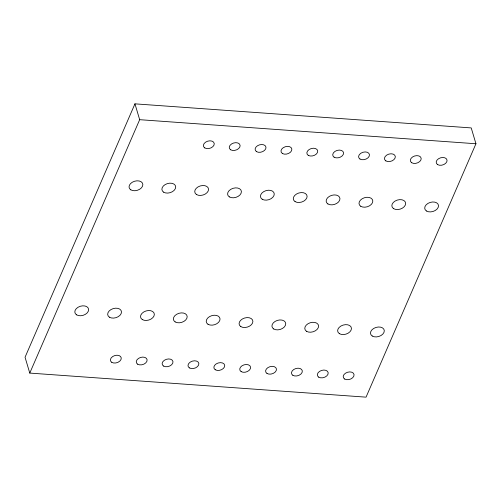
<?xml version="1.0" encoding="UTF-8"?>
<svg xmlns="http://www.w3.org/2000/svg" width="501" height="501" viewBox="0 0 501 501"><rect width="100%" height="100%" fill="white"/><g stroke="black" fill="none" stroke-linecap="round" stroke-linejoin="round"><path stroke-width="0.75" d="M134.951 103.845L25.05 357.244L29.772 373.082L366.049 397.155L475.95 143.756L471.228 127.918L134.951 103.845L139.673 119.683L29.772 373.082M139.673 119.683L475.95 143.756M130.799 189.829A7.07 4.741 -16.6 0 0 142.516 186.247A7.07 4.741 -16.6 0 0 134.518 181.256A7.07 4.741 -16.6 0 0 130.799 189.829M163.652 192.184A7.07 4.741 -16.6 0 0 175.363 188.601A7.07 4.741 -16.6 0 0 167.372 183.604A7.07 4.741 -16.6 0 0 163.652 192.184M196.498 194.532A7.07 4.741 -16.6 0 0 208.216 190.95A7.07 4.741 -16.6 0 0 200.218 185.959A7.07 4.741 -16.6 0 0 196.498 194.532M229.352 196.887A7.07 4.741 -16.6 0 0 241.069 193.305A7.07 4.741 -16.6 0 0 233.071 188.313A7.07 4.741 -16.6 0 0 229.352 196.887M262.205 199.235A7.07 4.741 -16.6 0 0 273.922 195.653A7.07 4.741 -16.6 0 0 265.925 190.662A7.07 4.741 -16.6 0 0 262.205 199.235M295.058 201.59A7.07 4.741 -16.6 0 0 306.775 198.008A7.07 4.741 -16.6 0 0 298.778 193.017A7.07 4.741 -16.6 0 0 295.058 201.59M327.911 203.945A7.07 4.741 -16.6 0 0 339.622 200.362A7.07 4.741 -16.6 0 0 331.631 195.365A7.07 4.741 -16.6 0 0 327.911 203.945M360.764 206.293A7.07 4.741 -16.6 0 0 372.475 202.711A7.07 4.741 -16.6 0 0 364.477 197.72A7.07 4.741 -16.6 0 0 360.764 206.293M393.611 208.648A7.07 4.741 -16.6 0 0 405.328 205.066A7.07 4.741 -16.6 0 0 397.331 200.068A7.07 4.741 -16.6 0 0 393.611 208.648M426.464 210.996A7.07 4.741 -16.6 0 0 438.181 207.414A7.07 4.741 -16.6 0 0 430.184 202.423A7.07 4.741 -16.6 0 0 426.464 210.996M76.578 314.847A7.07 4.741 -16.6 0 0 88.295 311.265A7.07 4.741 -16.6 0 0 80.298 306.268A7.07 4.741 -16.6 0 0 76.578 314.847M109.431 317.196A7.07 4.741 -16.6 0 0 121.148 313.613A7.07 4.741 -16.6 0 0 113.151 308.622A7.07 4.741 -16.6 0 0 109.431 317.196M142.284 319.55A7.07 4.741 -16.6 0 0 154.001 315.968A7.07 4.741 -16.6 0 0 146.004 310.971A7.07 4.741 -16.6 0 0 142.284 319.55M175.137 321.899A7.07 4.741 -16.6 0 0 186.848 318.317A7.07 4.741 -16.6 0 0 178.857 313.325A7.07 4.741 -16.6 0 0 175.137 321.899M207.99 324.253A7.07 4.741 -16.6 0 0 219.701 320.671A7.07 4.741 -16.6 0 0 211.704 315.674A7.07 4.741 -16.6 0 0 207.99 324.253M240.837 326.602A7.07 4.741 -16.6 0 0 252.554 323.02A7.07 4.741 -16.6 0 0 244.557 318.029A7.07 4.741 -16.6 0 0 240.837 326.602M273.69 328.957A7.07 4.741 -16.6 0 0 285.407 325.374A7.07 4.741 -16.6 0 0 277.41 320.383A7.07 4.741 -16.6 0 0 273.69 328.957M306.543 331.305A7.07 4.741 -16.6 0 0 318.26 327.723A7.07 4.741 -16.6 0 0 310.263 322.732A7.07 4.741 -16.6 0 0 306.543 331.305M339.396 333.66A7.07 4.741 -16.6 0 0 351.113 330.078A7.07 4.741 -16.6 0 0 343.116 325.086A7.07 4.741 -16.6 0 0 339.396 333.66M372.249 336.014A7.07 4.741 -16.6 0 0 383.96 332.432A7.07 4.741 -16.6 0 0 375.969 327.435A7.07 4.741 -16.6 0 0 372.249 336.014M204.771 147.92A5.567 3.732 -16.6 0 0 213.996 145.102A5.567 3.732 -16.6 0 0 207.696 141.169A5.567 3.732 -16.6 0 0 204.771 147.92M230.635 149.774A5.567 3.732 -16.6 0 0 239.86 146.95A5.567 3.732 -16.6 0 0 233.566 143.023A5.567 3.732 -16.6 0 0 230.635 149.774M256.506 151.628A5.567 3.732 -16.6 0 0 265.73 148.803A5.567 3.732 -16.6 0 0 259.43 144.87A5.567 3.732 -16.6 0 0 256.506 151.628M282.37 153.475A5.567 3.732 -16.6 0 0 291.595 150.657A5.567 3.732 -16.6 0 0 285.301 146.724A5.567 3.732 -16.6 0 0 282.37 153.475M308.24 155.329A5.567 3.732 -16.6 0 0 317.465 152.511A5.567 3.732 -16.6 0 0 311.165 148.578A5.567 3.732 -16.6 0 0 308.24 155.329M334.104 157.182A5.567 3.732 -16.6 0 0 343.329 154.358A5.567 3.732 -16.6 0 0 337.035 150.432A5.567 3.732 -16.6 0 0 334.104 157.182M359.975 159.03A5.567 3.732 -16.6 0 0 369.199 156.212A5.567 3.732 -16.6 0 0 362.906 152.279A5.567 3.732 -16.6 0 0 359.975 159.03M385.845 160.884A5.567 3.732 -16.6 0 0 395.07 158.065A5.567 3.732 -16.6 0 0 388.77 154.133A5.567 3.732 -16.6 0 0 385.845 160.884M411.709 162.737A5.567 3.732 -16.6 0 0 420.934 159.913A5.567 3.732 -16.6 0 0 414.64 155.986A5.567 3.732 -16.6 0 0 411.709 162.737M437.58 164.591A5.567 3.732 -16.6 0 0 446.804 161.767A5.567 3.732 -16.6 0 0 440.504 157.834A5.567 3.732 -16.6 0 0 437.58 164.591M344.588 379.007A5.567 3.732 -16.6 0 0 353.812 376.182A5.567 3.732 -16.6 0 0 347.519 372.256A5.567 3.732 -16.6 0 0 344.588 379.007M318.717 377.153A5.567 3.732 -16.6 0 0 327.942 374.335A5.567 3.732 -16.6 0 0 321.648 370.402A5.567 3.732 -16.6 0 0 318.717 377.153M292.853 375.299A5.567 3.732 -16.6 0 0 302.078 372.481A5.567 3.732 -16.6 0 0 295.778 368.548A5.567 3.732 -16.6 0 0 292.853 375.299M266.983 373.452A5.567 3.732 -16.6 0 0 276.208 370.627A5.567 3.732 -16.6 0 0 269.914 366.694A5.567 3.732 -16.6 0 0 266.983 373.452M241.119 371.598A5.567 3.732 -16.6 0 0 250.343 368.774A5.567 3.732 -16.6 0 0 244.043 364.847A5.567 3.732 -16.6 0 0 241.119 371.598M215.248 369.744A5.567 3.732 -16.6 0 0 224.473 366.926A5.567 3.732 -16.6 0 0 218.179 362.993A5.567 3.732 -16.6 0 0 215.248 369.744M189.378 367.891A5.567 3.732 -16.6 0 0 198.603 365.072A5.567 3.732 -16.6 0 0 192.309 361.14A5.567 3.732 -16.6 0 0 189.378 367.891M163.514 366.043A5.567 3.732 -16.6 0 0 172.739 363.219A5.567 3.732 -16.6 0 0 166.445 359.292A5.567 3.732 -16.6 0 0 163.514 366.043M137.643 364.189A5.567 3.732 -16.6 0 0 146.868 361.371A5.567 3.732 -16.6 0 0 140.574 357.438A5.567 3.732 -16.6 0 0 137.643 364.189M111.779 362.336A5.567 3.732 -16.6 0 0 121.004 359.518A5.567 3.732 -16.6 0 0 114.704 355.585A5.567 3.732 -16.6 0 0 111.779 362.336"/></g></svg>
